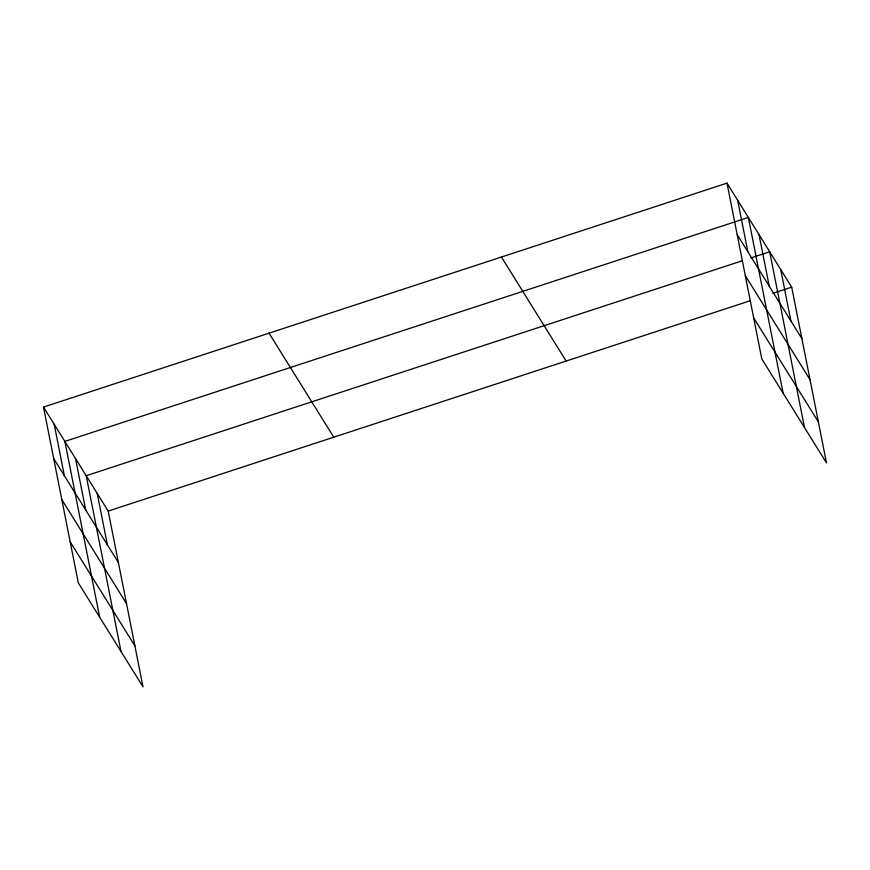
<?xml version="1.0" encoding="UTF-8"?>
<svg xmlns="http://www.w3.org/2000/svg" width="870" height="870" viewBox="0 0 870 870"><rect width="100%" height="100%" fill="white"/><g stroke="black" fill="none" stroke-linecap="round" stroke-linejoin="round"><path stroke-width="1.3" d="M43.5 407.073L108.206 511.092L143.006 686.865L78.3 582.846L43.5 407.073L726.994 183.135L791.7 287.154L826.5 462.927L761.794 358.908L726.994 183.135M742.132 260.826L86.206 475.727L121.006 651.5M750.897 257.944L769.7 251.789L804.5 427.561M108.206 511.092L750.342 300.705M772.897 293.32L791.7 287.154M737.184 234.617L801.89 338.637M745.307 275.627L810.014 379.657M753.67 317.887L818.376 421.917M501.435 257.031L566.142 361.061M269.047 333.166L333.765 437.197M53.69 458.555L118.407 562.575M61.813 499.565L126.52 603.595M70.187 541.825L134.893 645.855M780.694 269.472L790.884 320.954M759.021 234.628L769.211 286.11M783.141 393.229L748.341 217.467L64.858 441.394L99.658 617.167M737.662 200.296L747.863 251.778M97.212 493.41L107.401 544.892M75.527 458.566L85.728 510.048M54.179 424.234L64.369 475.716"/></g></svg>
